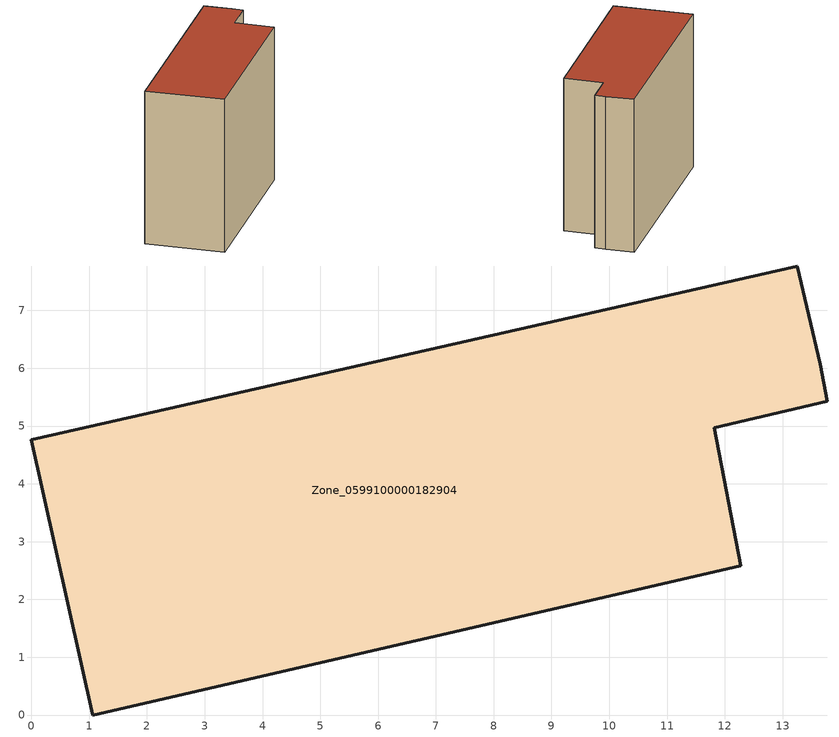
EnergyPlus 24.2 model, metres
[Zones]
Zone_0599100000182904
 floor ground (C_G): 0,4.76 13.25,7.77 13.65,6.07 13.77,5.43 11.82,4.97 12.28,2.58 1.06,0 z0
 wall outside (C_F): 13.77,5.43 13.65,6.07 13.25,7.77 0,4.76 1.06,0 12.28,2.58 11.82,4.97 13.77,5.43 z0:9.74
 roof outside (C_R): 0,4.76 1.06,0 12.28,2.58 11.82,4.97 13.77,5.43 13.65,6.07 13.25,7.77 z9.74
[BUILDING]
Pand.0599100000182904: North Axis=0; Terrain=City; Loads Convergence Tolerance Value=0.04; Temperature Convergence Tolerance Value=0.4; Solar Distribution=FullExterior; Maximum Number of Warmup Days=25; Minimum Number of Warmup Days=1
[Site:Location]
Rotterdam.The.Hague.AP_ZH_NLD Design_Conditions: Latitude=51.96; Longitude=4.45; Time Zone=1; Elevation=-4.5
[SITE:GROUNDTEMPERATURE:BUILDINGSURFACE]
18, 18, 18, 18, 18, 18, 18, 18, 18, 18, 18, 18
[MATERIAL] Thermal Absorptance=0.9; Solar Absorptance=0.7; Visible Absorptance=0.7
Name | Roughness | Thickness | Conductivity | Density | Specific Heat
G.TI.1946 | MediumSmooth | 0.15 | 1 | 540 | 1210
F.TI.1946 | Rough | 0.3 | 0.857143 | 1920 | 840
R.TI.1946 | MediumRough | 0.2 | 0.1 | 1500 | 1000
[CONSTRUCTION]
C_G: G.TI.1946
C_F: F.TI.1946
C_R: R.TI.1946
[ZONE]
Zone_0599100000182904: Type=1; Multiplier=1; Ceiling Height=Autocalculate; Volume=Autocalculate; Floor Area=autocalculate; Part of Total Floor Area=Yes
[ZONEINFILTRATION:DESIGNFLOWRATE]
Infil_Zone_0599100000182904: Zone or ZoneList or Space or SpaceList=Zone_0599100000182904; Schedule=AlwaysOn; Design Flow Rate Calculation Method=Flow/Area; Flow Rate per Floor Area=0.003; Constant Term Coefficient=1; Temperature Term Coefficient=0; Velocity Term Coefficient=0; Velocity Squared Term Coefficient=0
[HVACTEMPLATE:ZONE:IDEALLOADSAIRSYSTEM]
Zone_0599100000182904: Maximum Heating Supply Air Temperature=50; Minimum Cooling Supply Air Temperature=13; Maximum Heating Supply Air Humidity Ratio=0.0156; Minimum Cooling Supply Air Humidity Ratio=0.0077; Heating Limit=NoLimit; Cooling Limit=NoLimit; Dehumidification Control Type=ConstantSensibleHeatRatio; Cooling Sensible Heat Ratio=0.7; Dehumidification Setpoint=60; Humidification Control Type=None; Humidification Setpoint=30; Outdoor Air Method=None; Outdoor Air Flow Rate per Person=0.00944; Outdoor Air Flow Rate per Zone Floor Area=0; Outdoor Air Flow Rate per Zone=0; Demand Controlled Ventilation Type=None; Outdoor Air Economizer Type=NoEconomizer; Heat Recovery Type=None; Sensible Heat Recovery Effectiveness=0.7; Latent Heat Recovery Effectiveness=0.65
[ZONECONTROL:THERMOSTAT]
ThermostatControl_Zone_0599100000182904: Zone or ZoneList=Zone_0599100000182904; Control Type Schedule=DualSetpointControlType; Control 1=Thermostat_Zone_0599100000182904; Temperature Difference Between Cutout And Setpoint=0
[THERMOSTATSETPOINT:DUALSETPOINT]
Thermostat_Zone_0599100000182904: Heating Setpoint Temperature Schedule=HeatingSetpoint_Zone_0599100000182904; Cooling Setpoint Temperature Schedule=CoolingSetpoint_Zone_0599100000182904
[SCHEDULE:COMPACT]
HeatingSetpoint_Zone_0599100000182904: Through: 12/31, For: AllDays, Until: 24:00, 21
CoolingSetpoint_Zone_0599100000182904: Through: 12/31, For: AllDays, Until: 24:00, 24
DualSetpointControlType: Through: 12/31, For: AllDays, Until: 24:00, 4
AlwaysOn: Through: 12/31, For: AllDays, Until: 24:00, 1
